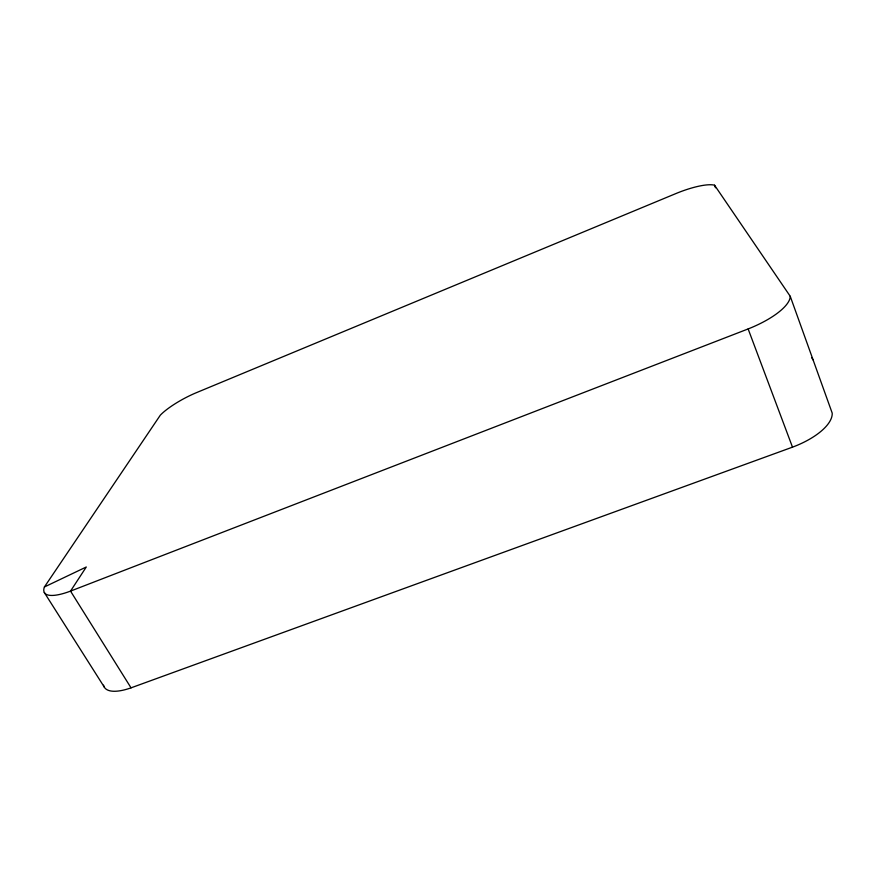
<?xml version="1.0" encoding="UTF-8"?>
<svg xmlns="http://www.w3.org/2000/svg" width="876" height="876" viewBox="0 0 876 876"><rect width="100%" height="100%" fill="white"/><g stroke="black" fill="none" stroke-linecap="round" stroke-linejoin="round"><path stroke-width="1.31" d="M790.251 296.318A54.159 18.199 -20.5 0 1 748.137 328.938L70.529 591.103A48.607 14.202 -30.9 0 1 44.413 586.964L160.33 415.158A35.949 8.464 -28 0 1 196.169 392.766L675.823 193.596A39.792 9.932 -22.1 0 1 714.553 185.208L790.251 296.318L832.2 413.1A52.341 22.064 -18.8 0 1 792.495 447.154L131.039 687.846A47.151 17.345 -32.5 0 1 103.543 685.174M44.413 586.964L86.275 567.002L70.529 591.103L131.039 687.846M811.625 357.605L813.092 359.894M44.304 592.505L104.255 687.036M748.137 328.938L792.495 447.154M714.553 185.208L715.495 187.749"/></g></svg>
